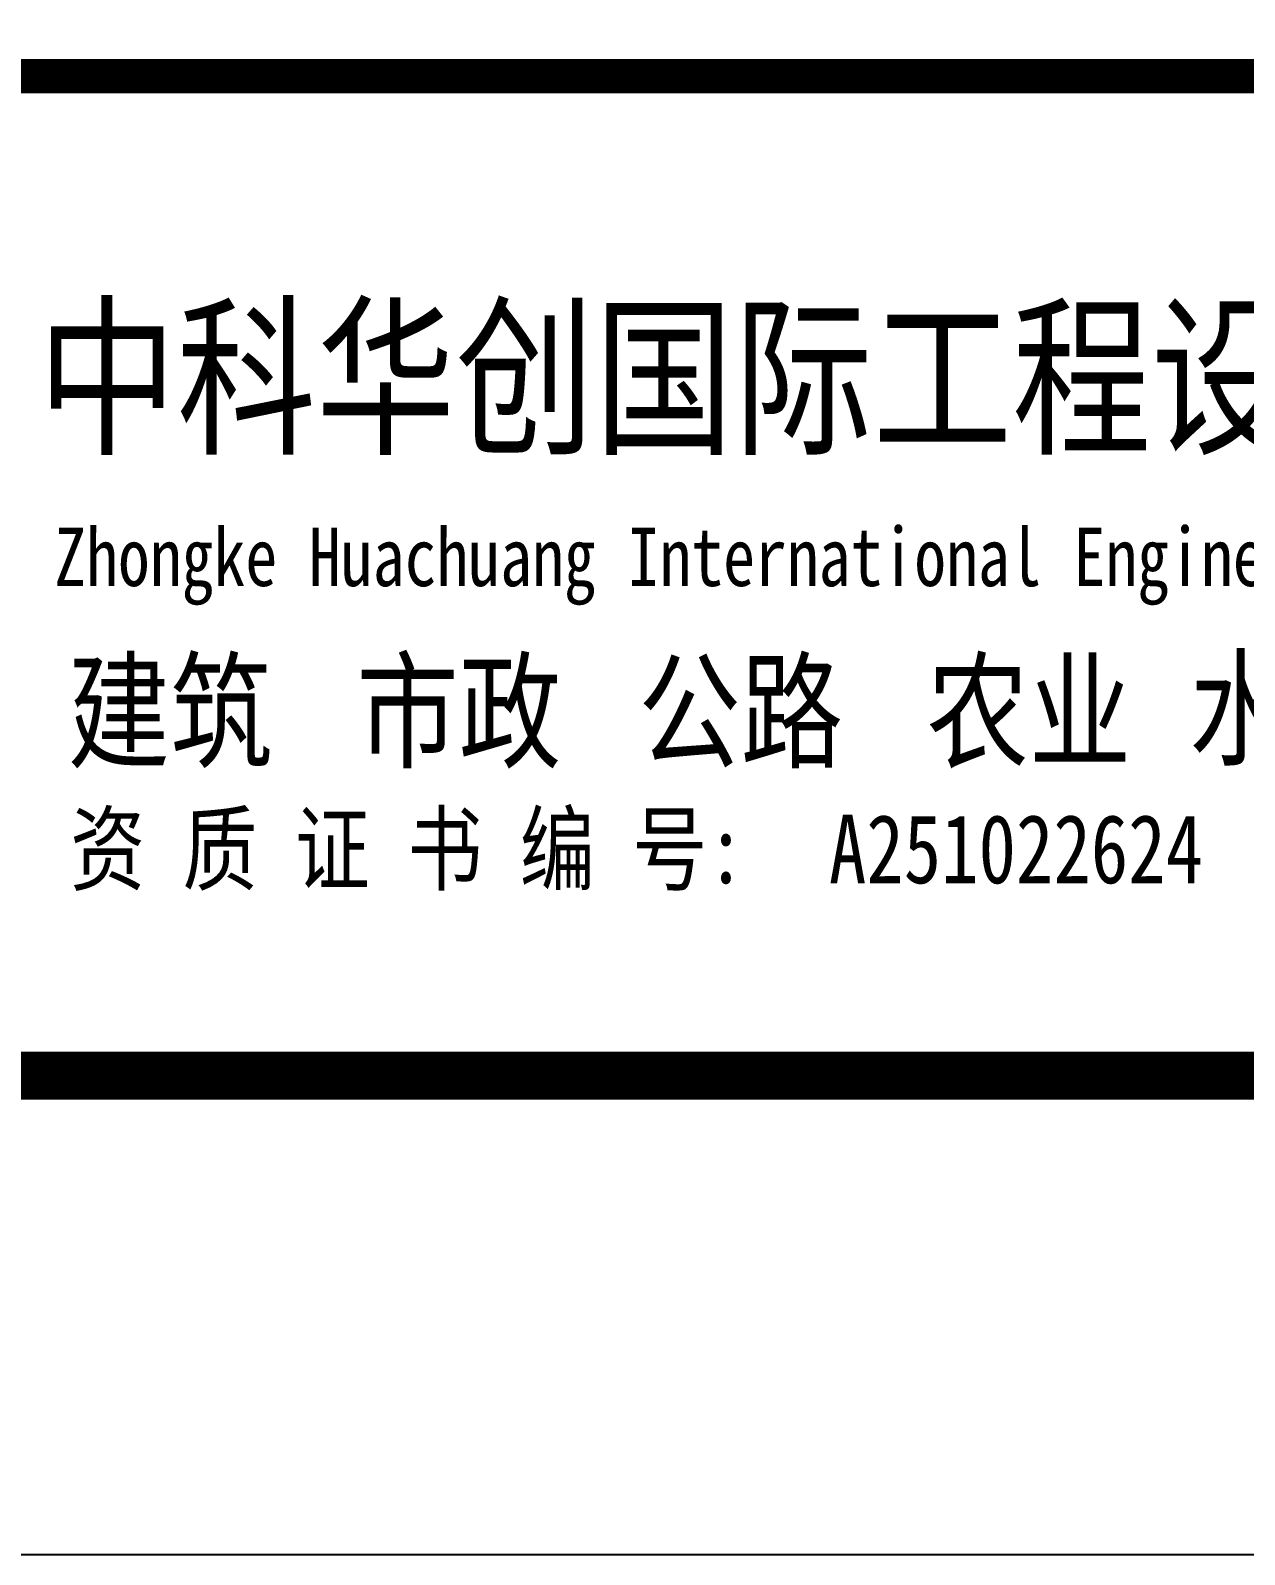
# Model space of a CAD drawing. Extents: x 4283 to 40403, y 1134 to 1764.
# Drawn here: x 6411.05 to 6428.98, y 1467.09 to 1489.6 of the extents above; entities that cross this region are included whole.
import ezdxf

# ---------------------------------------------------------------- set-up
doc = ezdxf.new("R2010")
doc.units = 0
for name, color, linetype in [('PUB_TITLE', 4, 'Continuous'), ('S-MODIFY', 4, 'Continuous'), ('华泽绵阳图框', 7, 'Continuous'), ('致远博图框', 7, 'Continuous')]:
    doc.layers.add(name, color=color, linetype=linetype)
doc.styles.add('黑体', font='simhei.ttf')

msp = doc.modelspace()

# ---------------------------------------------------------------- linework, layer by layer
at = {"layer": 'PUB_TITLE'}
msp.add_lwpolyline([(6382.534, 1467.091), (6802.534, 1467.091), (6802.534, 1764.091), (6382.534, 1764.091)], close=True, dxfattribs=at)
at = {"layer": 'PUB_TITLE', "color": 7, "const_width": 0.506}
msp.add_lwpolyline([(6400.211, 1474.161), (6795.234, 1474.161), (6795.239, 1488.923), (6400.211, 1488.923)], close=True, dxfattribs=at)
at = {"layer": 'S-MODIFY'}
msp.add_lwpolyline([(6382.534, 1467.091), (6802.534, 1467.091), (6802.534, 1764.091), (6382.534, 1764.091)], close=True, dxfattribs=at)
at = {"layer": '华泽绵阳图框', "color": 7, "const_width": 0.707}
msp.add_lwpolyline([(6400.211, 1474.161), (6795.464, 1474.161), (6795.464, 1756.99), (6400.211, 1756.99)], close=True, dxfattribs=at)
at = {"layer": '华泽绵阳图框', "color": 7, "const_width": 0.506}
msp.add_lwpolyline([(6400.211, 1488.923), (6795.239, 1488.923)], dxfattribs=at)

# ---------------------------------------------------------------- texts
at = {"layer": '致远博图框', "color": 7, "style": '黑体', "width": 0.8}
for s, height, p in [('中科华创国际工程设计顾问集团有限公司', 1.884, (6411.156, 1483.531)), ('中科华创国际工程设计顾问集团有限公司', 1.884, (6411.156, 1483.531)), ('Zhongke Huachuang International Engineering Design Consulting Group Co. , Ltd.', 0.86439, (6411.401, 1481.392)), ('Zhongke Huachuang International Engineering Design Consulting Group Co. , Ltd.', 0.86439, (6411.401, 1481.392)), ('建筑', 1.385, (6411.599, 1478.85)), ('建筑', 1.385, (6411.599, 1478.85)), ('市政', 1.385, (6415.865, 1478.85)), ('市政', 1.385, (6415.865, 1478.85)), ('公路', 1.385, (6420.027, 1478.85)), ('公路', 1.385, (6420.027, 1478.85)), ('农业', 1.385, (6424.282, 1478.85)), ('农业', 1.385, (6424.282, 1478.85)), ('水利', 1.385, (6428.165, 1478.894)), ('水利', 1.385, (6428.165, 1478.894)), ('资 质 证 书 编 号:', 1.01515, (6411.636, 1477.003)), ('资 质 证 书 编 号:', 1.01515, (6411.636, 1477.003)), ('A251022624', 1.0152, (6422.842, 1477.003)), ('A251022624', 1.0152, (6422.842, 1477.003))]:
    msp.add_text(s, height=height, dxfattribs=at).set_placement(p)

doc.saveas('drawing.dxf')
